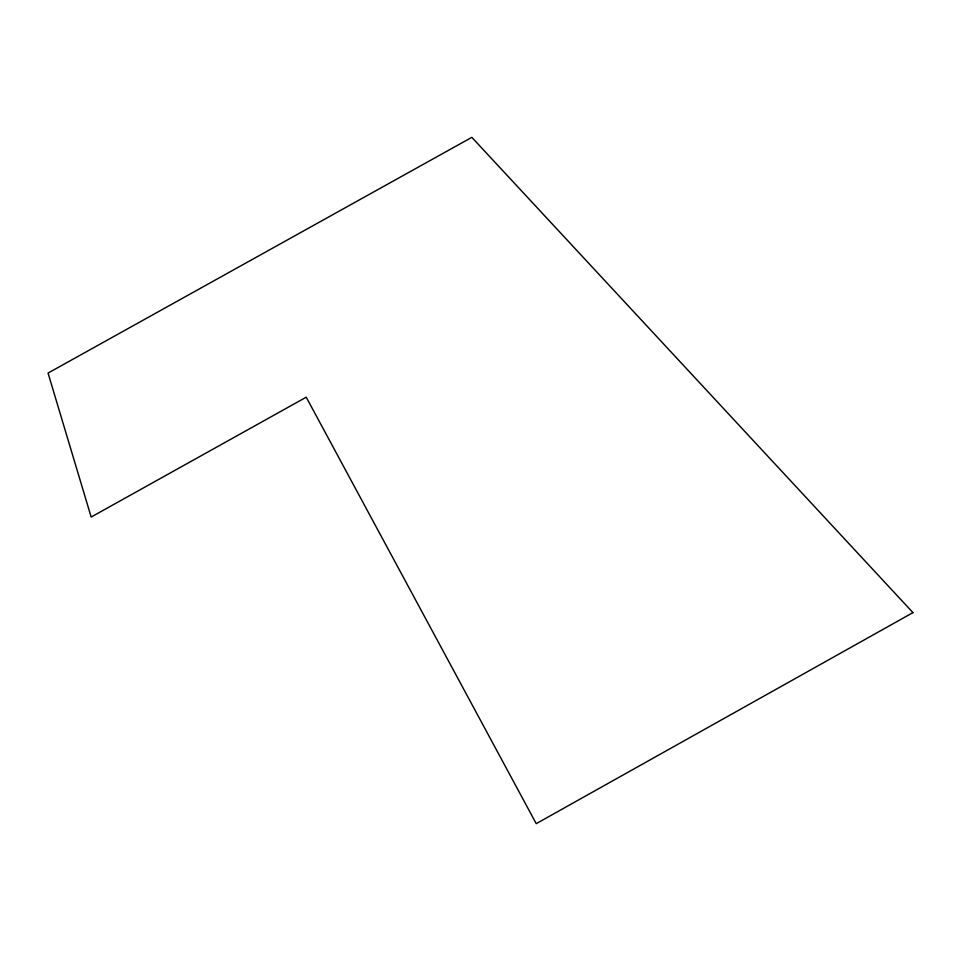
<?xml version="1.0" encoding="UTF-8"?>
<svg xmlns="http://www.w3.org/2000/svg" width="961" height="961" viewBox="0 0 961 961"><rect width="100%" height="100%" fill="white"/><g stroke="black" fill="none" stroke-linecap="round" stroke-linejoin="round"><path stroke-width="1.44" d="M912.95 612.613L536.238 823.661L306.235 397.205L91.163 517.042L48.05 373.072L471.827 137.339L912.95 612.613"/></g></svg>
